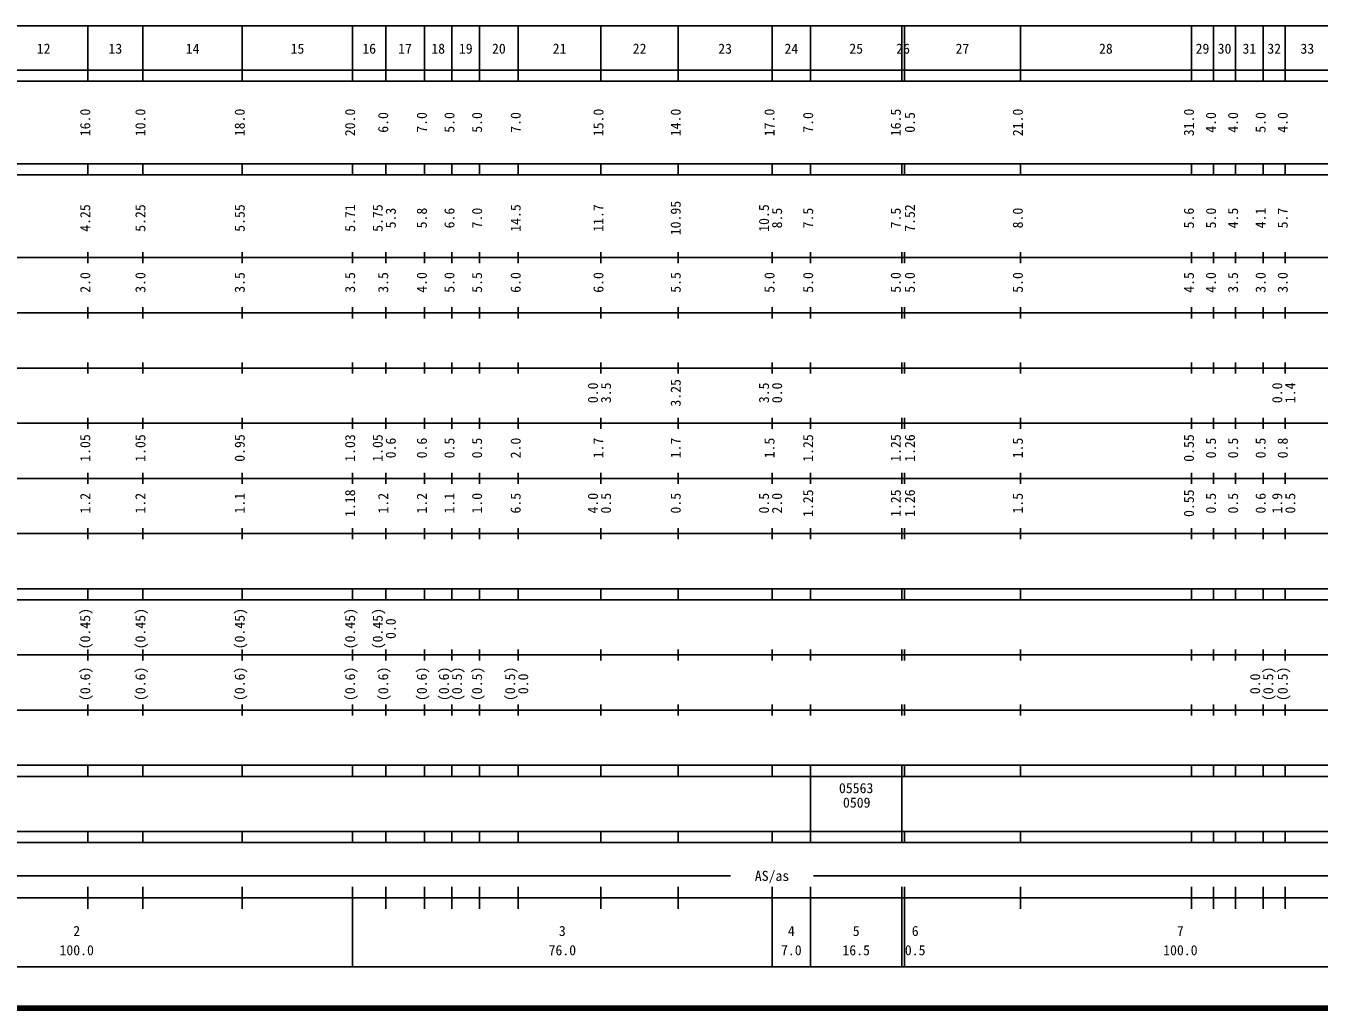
# Model space of a CAD drawing. Units: millimetres on the paper, enlarged 1000 times. Extents: x 40000 to 680000, y 20000 to 380000.
# Drawn here: x 208787 to 443143, y 20000 to 198000 of the extents above; entities that cross this region are included whole.
import ezdxf
from ezdxf.enums import TextEntityAlignment as Align

# ---------------------------------------------------------------- set-up
doc = ezdxf.new("R2010")
doc.units = ezdxf.units.MM
doc.header["$LTSCALE"] = 1000
doc.layers.add('M-TTL', color=2, linetype='Continuous', lineweight=140)
doc.layers.add('M-TTL-BAND', color=7, linetype='Continuous', lineweight=25)
doc.styles.add('ＭＳ ゴシック', font='')
doc.styles.get('ＭＳ ゴシック').set_extended_font_data('MS Gothic')

msp = doc.modelspace()

# ---------------------------------------------------------------- linework, layer by layer
at = {"layer": 'M-TTL'}
msp.add_line((40000, 20000), (680000, 20000), dxfattribs=at)
at = {"layer": 'M-TTL-BAND'}
for p, q in [((68000, 198000), (579000, 198000)), ((220000, 188000), (220000, 198000)), ((230000, 188000), (230000, 198000)), ((248000, 188000), (248000, 198000)), ((268000, 188000), (268000, 198000)), ((274000, 188000), (274000, 198000)), ((281000, 188000), (281000, 198000)), ((286000, 188000), (286000, 198000)), ((291000, 188000), (291000, 198000)), ((298000, 188000), (298000, 198000)), ((313000, 188000), (313000, 198000)), ((327000, 188000), (327000, 198000)), ((344000, 188000), (344000, 198000)), ((351000, 188000), (351000, 198000)), ((367500, 188000), (367500, 198000)), ((368000, 188000), (368000, 198000)), ((389000, 188000), (389000, 198000)), ((420000, 188000), (420000, 198000)), ((424000, 188000), (424000, 198000)), ((428000, 188000), (428000, 198000)), ((433000, 188000), (433000, 198000)), ((437000, 188000), (437000, 198000)), ((40000, 190000), (579000, 190000)), ((40000, 188000), (579000, 188000)), ((40000, 173000), (579000, 173000)), ((220000, 171000), (220000, 173000)), ((230000, 171000), (230000, 173000)), ((248000, 171000), (248000, 173000)), ((268000, 171000), (268000, 173000)), ((274000, 171000), (274000, 173000)), ((281000, 171000), (281000, 173000)), ((286000, 171000), (286000, 173000)), ((291000, 171000), (291000, 173000)), ((298000, 171000), (298000, 173000)), ((313000, 171000), (313000, 173000)), ((327000, 171000), (327000, 173000)), ((344000, 171000), (344000, 173000)), ((351000, 171000), (351000, 173000)), ((367500, 171000), (367500, 173000)), ((368000, 171000), (368000, 173000)), ((389000, 171000), (389000, 173000)), ((420000, 171000), (420000, 173000)), ((424000, 171000), (424000, 173000)), ((428000, 171000), (428000, 173000)), ((433000, 171000), (433000, 173000)), ((437000, 171000), (437000, 173000)), ((40000, 171000), (579000, 171000)), ((40000, 156000), (579000, 156000)), ((220000, 155000), (220000, 157000)), ((230000, 155000), (230000, 157000)), ((248000, 155000), (248000, 157000)), ((268000, 155000), (268000, 157000)), ((274000, 155000), (274000, 157000)), ((281000, 155000), (281000, 157000)), ((286000, 155000), (286000, 157000)), ((291000, 155000), (291000, 157000)), ((298000, 155000), (298000, 157000)), ((313000, 155000), (313000, 157000)), ((327000, 155000), (327000, 157000)), ((344000, 155000), (344000, 157000)), ((351000, 155000), (351000, 157000)), ((367500, 155000), (367500, 157000)), ((368000, 155000), (368000, 157000)), ((389000, 155000), (389000, 157000)), ((420000, 155000), (420000, 157000)), ((424000, 155000), (424000, 157000)), ((428000, 155000), (428000, 157000)), ((433000, 155000), (433000, 157000)), ((437000, 155000), (437000, 157000)), ((46000, 146000), (579000, 146000)), ((220000, 145000), (220000, 147000)), ((230000, 145000), (230000, 147000)), ((248000, 145000), (248000, 147000)), ((268000, 145000), (268000, 147000)), ((274000, 145000), (274000, 147000)), ((281000, 145000), (281000, 147000)), ((286000, 145000), (286000, 147000)), ((291000, 145000), (291000, 147000)), ((298000, 145000), (298000, 147000)), ((313000, 145000), (313000, 147000)), ((327000, 145000), (327000, 147000)), ((344000, 145000), (344000, 147000)), ((351000, 145000), (351000, 147000)), ((367500, 145000), (367500, 147000)), ((368000, 145000), (368000, 147000)), ((389000, 145000), (389000, 147000)), ((420000, 145000), (420000, 147000)), ((424000, 145000), (424000, 147000)), ((428000, 145000), (428000, 147000)), ((433000, 145000), (433000, 147000)), ((437000, 145000), (437000, 147000)), ((52000, 136000), (579000, 136000)), ((220000, 135000), (220000, 137000)), ((230000, 135000), (230000, 137000)), ((248000, 135000), (248000, 137000)), ((268000, 135000), (268000, 137000)), ((274000, 135000), (274000, 137000)), ((281000, 135000), (281000, 137000)), ((286000, 135000), (286000, 137000)), ((291000, 135000), (291000, 137000)), ((298000, 135000), (298000, 137000)), ((313000, 135000), (313000, 137000)), ((327000, 135000), (327000, 137000)), ((344000, 135000), (344000, 137000)), ((351000, 135000), (351000, 137000)), ((367500, 135000), (367500, 137000)), ((368000, 135000), (368000, 137000)), ((389000, 135000), (389000, 137000)), ((420000, 135000), (420000, 137000)), ((424000, 135000), (424000, 137000)), ((428000, 135000), (428000, 137000)), ((433000, 135000), (433000, 137000)), ((437000, 135000), (437000, 137000)), ((220000, 125000), (220000, 127000)), ((230000, 125000), (230000, 127000)), ((248000, 125000), (248000, 127000)), ((268000, 125000), (268000, 127000)), ((274000, 125000), (274000, 127000)), ((281000, 125000), (281000, 127000)), ((286000, 125000), (286000, 127000)), ((291000, 125000), (291000, 127000)), ((298000, 125000), (298000, 127000)), ((313000, 125000), (313000, 127000)), ((327000, 125000), (327000, 127000)), ((344000, 125000), (344000, 127000)), ((351000, 125000), (351000, 127000)), ((367500, 125000), (367500, 127000)), ((368000, 125000), (368000, 127000)), ((389000, 125000), (389000, 127000)), ((420000, 125000), (420000, 127000)), ((424000, 125000), (424000, 127000)), ((428000, 125000), (428000, 127000)), ((433000, 125000), (433000, 127000)), ((437000, 125000), (437000, 127000)), ((46000, 126000), (579000, 126000)), ((52000, 116000), (579000, 116000)), ((220000, 115000), (220000, 117000)), ((230000, 115000), (230000, 117000)), ((248000, 115000), (248000, 117000)), ((268000, 115000), (268000, 117000)), ((274000, 115000), (274000, 117000)), ((281000, 115000), (281000, 117000)), ((286000, 115000), (286000, 117000)), ((291000, 115000), (291000, 117000)), ((298000, 115000), (298000, 117000)), ((313000, 115000), (313000, 117000)), ((327000, 115000), (327000, 117000)), ((344000, 115000), (344000, 117000)), ((351000, 115000), (351000, 117000)), ((367500, 115000), (367500, 117000)), ((368000, 115000), (368000, 117000)), ((389000, 115000), (389000, 117000)), ((420000, 115000), (420000, 117000)), ((424000, 115000), (424000, 117000)), ((428000, 115000), (428000, 117000)), ((433000, 115000), (433000, 117000)), ((437000, 115000), (437000, 117000)), ((46000, 106000), (579000, 106000)), ((220000, 105000), (220000, 107000)), ((230000, 105000), (230000, 107000)), ((248000, 105000), (248000, 107000)), ((268000, 105000), (268000, 107000)), ((274000, 105000), (274000, 107000)), ((281000, 105000), (281000, 107000)), ((286000, 105000), (286000, 107000)), ((291000, 105000), (291000, 107000)), ((298000, 105000), (298000, 107000)), ((313000, 105000), (313000, 107000)), ((327000, 105000), (327000, 107000)), ((344000, 105000), (344000, 107000)), ((351000, 105000), (351000, 107000)), ((367500, 105000), (367500, 107000)), ((368000, 105000), (368000, 107000)), ((389000, 105000), (389000, 107000)), ((420000, 105000), (420000, 107000)), ((424000, 105000), (424000, 107000)), ((428000, 105000), (428000, 107000)), ((433000, 105000), (433000, 107000)), ((437000, 105000), (437000, 107000)), ((40000, 96000), (579000, 96000)), ((40000, 94000), (579000, 94000)), ((220000, 94000), (220000, 96000)), ((230000, 94000), (230000, 96000)), ((248000, 94000), (248000, 96000)), ((268000, 94000), (268000, 96000)), ((274000, 94000), (274000, 96000)), ((281000, 94000), (281000, 96000)), ((286000, 94000), (286000, 96000)), ((291000, 94000), (291000, 96000)), ((298000, 94000), (298000, 96000)), ((313000, 94000), (313000, 96000)), ((327000, 94000), (327000, 96000)), ((344000, 94000), (344000, 96000)), ((351000, 94000), (351000, 96000)), ((367500, 94000), (367500, 96000)), ((368000, 94000), (368000, 96000)), ((389000, 94000), (389000, 96000)), ((420000, 94000), (420000, 96000)), ((424000, 94000), (424000, 96000)), ((428000, 94000), (428000, 96000)), ((433000, 94000), (433000, 96000)), ((437000, 94000), (437000, 96000)), ((220000, 83000), (220000, 85000)), ((230000, 83000), (230000, 85000)), ((248000, 83000), (248000, 85000)), ((268000, 83000), (268000, 85000)), ((274000, 83000), (274000, 85000)), ((281000, 83000), (281000, 85000)), ((286000, 83000), (286000, 85000)), ((291000, 83000), (291000, 85000)), ((298000, 83000), (298000, 85000)), ((313000, 83000), (313000, 85000)), ((327000, 83000), (327000, 85000)), ((344000, 83000), (344000, 85000)), ((351000, 83000), (351000, 85000)), ((367500, 83000), (367500, 85000)), ((368000, 83000), (368000, 85000)), ((389000, 83000), (389000, 85000)), ((420000, 83000), (420000, 85000)), ((424000, 83000), (424000, 85000)), ((428000, 83000), (428000, 85000)), ((433000, 83000), (433000, 85000)), ((437000, 83000), (437000, 85000)), ((49000, 84000), (579000, 84000)), ((220000, 73000), (220000, 75000)), ((230000, 73000), (230000, 75000)), ((248000, 73000), (248000, 75000)), ((268000, 73000), (268000, 75000)), ((274000, 73000), (274000, 75000)), ((281000, 73000), (281000, 75000)), ((286000, 73000), (286000, 75000)), ((291000, 73000), (291000, 75000)), ((298000, 73000), (298000, 75000)), ((313000, 73000), (313000, 75000)), ((327000, 73000), (327000, 75000)), ((344000, 73000), (344000, 75000)), ((351000, 73000), (351000, 75000)), ((367500, 73000), (367500, 75000)), ((368000, 73000), (368000, 75000)), ((389000, 73000), (389000, 75000)), ((420000, 73000), (420000, 75000)), ((424000, 73000), (424000, 75000)), ((428000, 73000), (428000, 75000)), ((433000, 73000), (433000, 75000)), ((437000, 73000), (437000, 75000)), ((40000, 74000), (579000, 74000)), ((40000, 64000), (579000, 64000)), ((220000, 62000), (220000, 64000)), ((230000, 62000), (230000, 64000)), ((248000, 62000), (248000, 64000)), ((268000, 62000), (268000, 64000)), ((274000, 62000), (274000, 64000)), ((281000, 62000), (281000, 64000)), ((286000, 62000), (286000, 64000)), ((291000, 62000), (291000, 64000)), ((298000, 62000), (298000, 64000)), ((313000, 62000), (313000, 64000)), ((327000, 62000), (327000, 64000)), ((344000, 62000), (344000, 64000)), ((351000, 62000), (351000, 64000)), ((367500, 62000), (367500, 64000)), ((368000, 62000), (368000, 64000)), ((389000, 62000), (389000, 64000)), ((420000, 62000), (420000, 64000)), ((424000, 62000), (424000, 64000)), ((428000, 62000), (428000, 64000)), ((433000, 62000), (433000, 64000)), ((437000, 62000), (437000, 64000)), ((40000, 62000), (579000, 62000)), ((351000, 52000), (351000, 62000)), ((367500, 52000), (367500, 62000)), ((40000, 52000), (579000, 52000)), ((220000, 50000), (220000, 52000)), ((230000, 50000), (230000, 52000)), ((248000, 50000), (248000, 52000)), ((268000, 50000), (268000, 52000)), ((274000, 50000), (274000, 52000)), ((281000, 50000), (281000, 52000)), ((286000, 50000), (286000, 52000)), ((291000, 50000), (291000, 52000)), ((298000, 50000), (298000, 52000)), ((313000, 50000), (313000, 52000)), ((327000, 50000), (327000, 52000)), ((344000, 50000), (344000, 52000)), ((351000, 50000), (351000, 52000)), ((367500, 50000), (367500, 52000)), ((368000, 50000), (368000, 52000)), ((389000, 50000), (389000, 52000)), ((420000, 50000), (420000, 52000)), ((424000, 50000), (424000, 52000)), ((428000, 50000), (428000, 52000)), ((433000, 50000), (433000, 52000)), ((437000, 50000), (437000, 52000)), ((40000, 50000), (579000, 50000)), ((71000, 44000), (336500, 44000)), ((351500, 44000), (565000, 44000)), ((40000, 40000), (579000, 40000)), ((220000, 38000), (220000, 42000)), ((230000, 38000), (230000, 42000)), ((248000, 38000), (248000, 42000)), ((268000, 27500), (268000, 42000)), ((274000, 38000), (274000, 42000)), ((281000, 38000), (281000, 42000)), ((286000, 38000), (286000, 42000)), ((291000, 38000), (291000, 42000)), ((298000, 38000), (298000, 42000)), ((313000, 38000), (313000, 42000)), ((327000, 38000), (327000, 42000)), ((344000, 27500), (344000, 42000)), ((351000, 27500), (351000, 42000)), ((367500, 27500), (367500, 42000)), ((368000, 27500), (368000, 42000)), ((389000, 38000), (389000, 42000)), ((420000, 38000), (420000, 42000)), ((424000, 38000), (424000, 42000)), ((428000, 38000), (428000, 42000)), ((433000, 38000), (433000, 42000)), ((437000, 38000), (437000, 42000)), ((68000, 27500), (579000, 27500))]:
    msp.add_line(p, q, dxfattribs=at)

# ---------------------------------------------------------------- texts
at = {"layer": 'M-TTL-BAND', "style": 'ＭＳ ゴシック'}
for s, p in [('12', (212000, 192405)), ('13', (225000, 192405)), ('14', (239000, 192405)), ('15', (258000, 192405)), ('16', (271000, 192405)), ('17', (277500, 192405)), ('18', (283500, 192405)), ('19', (288500, 192405)), ('20', (294500, 192405)), ('21', (305500, 192405)), ('22', (320000, 192405)), ('23', (335500, 192405)), ('24', (347500, 192405)), ('25', (359250, 192405)), ('26', (367750, 192405)), ('27', (378500, 192405)), ('28', (404500, 192405)), ('29', (422000, 192405)), ('30', (426000, 192405)), ('31', (430500, 192405)), ('32', (435000, 192405)), ('33', (441000, 192405)), ('AS/as', (344000, 42500)), ('2', (218000, 32523)), ('3', (306000, 32523)), ('4', (347500, 32523)), ('5', (359250, 32523)), ('6', (369940, 32523)), ('7', (418000, 32523)), ('100.0', (218000, 29033)), ('76.0', (306000, 29033)), ('7.0', (347500, 29033)), ('16.5', (359250, 29033)), ('0.5', (369940, 29033)), ('100.0', (418000, 29033))]:
    msp.add_text(s, height=1833, dxfattribs=at).set_placement(p, align=Align.BOTTOM_CENTER)
for s, p in [('16.0', (221000, 180500)), ('10.0', (231000, 180500)), ('18.0', (249000, 180500)), ('20.0', (269000, 180500)), ('15.0', (314000, 180500)), ('14.0', (328000, 180500)), ('17.0', (345000, 180500)), ('16.5', (367883, 180500)), ('21.0', (390000, 180500)), ('31.0', (421000, 180500)), ('6.0', (275000, 180500)), ('7.0', (282000, 180500)), ('5.0', (287000, 180500)), ('5.0', (292000, 180500)), ('7.0', (299000, 180500)), ('7.0', (352000, 180500)), ('0.5', (370437, 180500)), ('4.0', (425000, 180500)), ('4.0', (429000, 180500)), ('5.0', (434000, 180500)), ('4.0', (438000, 180500)), ('4.25', (221000, 163174)), ('5.25', (231000, 163174)), ('5.55', (249000, 163174)), ('5.71', (269000, 163174)), ('5.75', (274000, 163174)), ('5.3', (276370, 163174)), ('5.8', (282000, 163174)), ('6.6', (287000, 163174)), ('7.0', (292000, 163174)), ('14.5', (299000, 163174)), ('11.7', (314000, 163174)), ('10.95', (328000, 163174)), ('10.5', (344000, 163174)), ('8.5', (346370, 163174)), ('7.5', (352000, 163174)), ('7.5', (367883, 163174)), ('7.52', (370437, 163174)), ('8.0', (390000, 163174)), ('5.6', (421000, 163174)), ('5.0', (425000, 163174)), ('4.5', (429000, 163174)), ('4.1', (434000, 163174)), ('5.7', (438000, 163174)), ('2.0', (221000, 151500)), ('3.0', (231000, 151500)), ('3.5', (249000, 151500)), ('3.5', (269000, 151500)), ('3.5', (275000, 151500)), ('4.0', (282000, 151500)), ('5.0', (287000, 151500)), ('5.5', (292000, 151500)), ('6.0', (299000, 151500)), ('6.0', (314000, 151500)), ('5.5', (328000, 151500)), ('5.0', (345000, 151500)), ('5.0', (352000, 151500)), ('5.0', (367883, 151500)), ('5.0', (370437, 151500)), ('5.0', (390000, 151500)), ('4.5', (421000, 151500)), ('4.0', (425000, 151500)), ('3.5', (429000, 151500)), ('3.0', (434000, 151500)), ('3.0', (438000, 151500)), ('3.25', (328000, 131500)), ('0.0', (313000, 131500)), ('3.5', (315370, 131500)), ('3.5', (344000, 131500)), ('0.0', (346370, 131500)), ('0.0', (437000, 131500)), ('1.4', (439370, 131500)), ('1.05', (221000, 121500)), ('1.05', (231000, 121500)), ('0.95', (249000, 121500)), ('1.03', (269000, 121500)), ('1.05', (274000, 121500)), ('0.6', (276370, 121500)), ('0.6', (282000, 121500)), ('0.5', (287000, 121500)), ('0.5', (292000, 121500)), ('2.0', (299000, 121500)), ('1.7', (314000, 121500)), ('1.7', (328000, 121500)), ('1.5', (345000, 121500)), ('1.25', (352000, 121500)), ('1.25', (367883, 121500)), ('1.26', (370437, 121500)), ('1.5', (390000, 121500)), ('0.55', (421000, 121500)), ('0.5', (425000, 121500)), ('0.5', (429000, 121500)), ('0.5', (434000, 121500)), ('0.8', (438000, 121500)), ('1.2', (221000, 111500)), ('1.2', (231000, 111500)), ('1.1', (249000, 111500)), ('1.18', (269000, 111500)), ('1.2', (275000, 111500)), ('1.2', (282000, 111500)), ('1.1', (287000, 111500)), ('1.0', (292000, 111500)), ('6.5', (299000, 111500)), ('4.0', (313000, 111500)), ('0.5', (315370, 111500)), ('0.5', (328000, 111500)), ('0.5', (344000, 111500)), ('2.0', (346370, 111500)), ('1.25', (352000, 111500)), ('1.25', (367883, 111500)), ('1.26', (370437, 111500)), ('1.5', (390000, 111500)), ('0.55', (421000, 111500)), ('0.5', (425000, 111500)), ('0.5', (429000, 111500)), ('0.6', (434000, 111500)), ('1.9', (437000, 111500)), ('0.5', (439370, 111500)), ('(0.45)', (221000, 88764)), ('(0.45)', (231000, 88764)), ('(0.45)', (249000, 88764)), ('(0.45)', (269000, 88764)), ('(0.45)', (274000, 88764)), ('0.0', (276370, 88764)), ('(0.6)', (221000, 78764)), ('(0.6)', (231000, 78764)), ('(0.6)', (249000, 78764)), ('(0.6)', (269000, 78764)), ('(0.6)', (275000, 78764)), ('(0.6)', (282000, 78764)), ('(0.6)', (286000, 78764)), ('(0.5)', (288370, 78764)), ('(0.5)', (292000, 78764)), ('(0.5)', (298000, 78764)), ('0.0', (300370, 78764)), ('0.0', (433000, 78764)), ('(0.5)', (435370, 78764)), ('(0.5)', (438000, 78764))]:
    msp.add_text(s, height=1833, rotation=90, dxfattribs=at).set_placement(p, align=Align.BOTTOM_CENTER)
for s, p in [('05563', (356125, 58405)), ('0509', (356854, 55780))]:
    msp.add_text(s, height=1833, dxfattribs=at).set_placement(p, align=Align.BOTTOM_LEFT)

doc.saveas('drawing.dxf')
